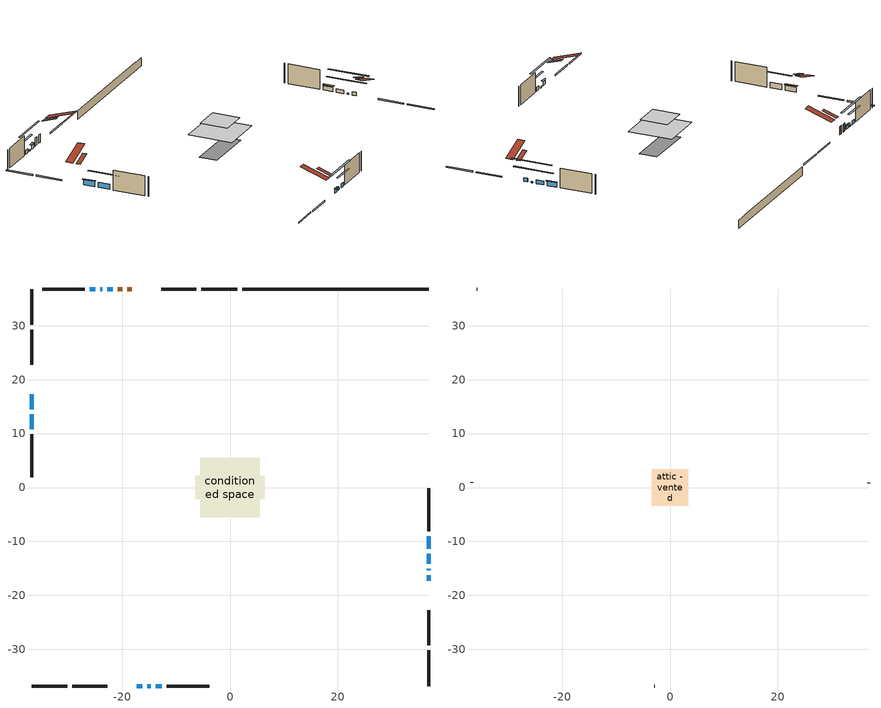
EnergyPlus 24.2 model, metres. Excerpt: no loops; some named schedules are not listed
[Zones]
conditioned space
 floor adiabatic (AdiabaticFloorConstruction): -5.48,-5.48 -5.48,5.48 5.48,5.48 5.48,-5.48 z3.35
 floor foundation (Slab1 construction): -6.45,-2.18 -6.45,2.18 6.45,2.18 6.45,-2.18 z-1.22
 wall outside (RimJoist1 construction): 1.33,36.81 -5.34,36.81 / -36.81,-36.81 -30.14,-36.81 / -36.81,36.81 -36.81,30.14 / 36.81,-36.81 36.81,-30.14 z0.91:1.21
 wall outside (RimJoist2 construction): -6.26,36.81 -12.74,36.81 / -29.21,-36.81 -22.73,-36.81 / -36.81,29.21 -36.81,22.73 / 36.81,-29.21 36.81,-22.73 z0.91:1.21
 wall outside (AdiabaticWallConstruction 1): -18.22,36.81 -19.06,36.81 / -19.99,36.81 -20.83,36.81 z0.91:2.94
 wall outside (AdiabaticWallConstruction): 36.81,-17.26 36.81,-16.31 / 36.81,-14.13 36.81,-12.24 z0.91:1.79; -21.76,36.81 -22.78,36.81 / -17.26,-36.81 -16.23,-36.81 / -24.96,36.81 -25.99,36.81 / -13.72,-36.81 -12.7,-36.81 z0.91:1.87; -36.81,17.25 -36.81,14.48 / -36.81,13.55 -36.81,10.78 z0.91:2.21; 36.81,-15.39 36.81,-15.05 / -23.7,36.81 -24.04,36.81 / -15.31,-36.81 -14.65,-36.81 z0.91:1.22; 36.81,-11.32 36.81,-9 z0.91:1.99
 wall outside (Wall1 construction): -26.91,36.81 -34.84,36.81 / -11.77,-36.81 -3.84,-36.81 / -36.81,9.85 -36.81,1.92 / 36.81,-8.08 36.81,-0.15 z0.91:5.79
 wall foundation (FoundationWall1 construction): 2.26,36.81,-1.22 2.26,36.81,0.91 33.35,36.81,0.91 33.35,36.81,0.79 36.81,36.81,0.79 36.81,36.81,-1.22
 window (WindowConstruction): 36.81,-17.25 36.81,-16.31 z0.91:1.79
 window (WindowConstruction 6): -21.76,36.81 -22.78,36.81 z0.91:1.86
 window (WindowConstruction 7): -17.25,-36.81 -16.23,-36.81 z0.91:1.86
 window (WindowConstruction 8): -36.81,17.25 -36.81,14.48 z0.91:2.21
 window (WindowConstruction 9): 36.81,-15.38 36.81,-15.06 z0.91:1.21
 window (WindowConstruction 10): -23.71,36.81 -24.03,36.81 z0.91:1.21
 window (WindowConstruction 11): -15.3,-36.81 -14.65,-36.81 z0.91:1.21
 window (WindowConstruction 1): 36.81,-14.13 36.81,-12.24 z0.91:1.79
 window (WindowConstruction 2): -24.96,36.81 -25.99,36.81 z0.91:1.86
 window (WindowConstruction 3): -13.72,-36.81 -12.7,-36.81 z0.91:1.86
 window (WindowConstruction 4): -36.81,13.55 -36.81,10.78 z0.91:2.21
 window (WindowConstruction 5): 36.81,-11.32 36.81,-9 z0.91:1.99
 door (Door): -18.22,36.81 -19.06,36.81 z0.91:2.94
 door (Door 1): -19.99,36.81 -20.83,36.81 z0.91:2.94
 ceiling adiabatic (AdiabaticFloorConstruction): 5.48,-5.48 5.48,5.48 -5.48,5.48 -5.48,-5.48 z3.35
 roof outside (Roof2 construction): -17.29,36.81,5.79 -17.29,33.2,6.99 -16.34,33.2,6.99 -16.34,36.81,5.79; -18.18,-36.81,5.79 -18.18,-33.2,6.99 -19.13,-33.2,6.99 -19.13,-36.81,5.79; -36.81,18.18,5.79 -33.2,18.18,6.99 -33.2,19.13,6.99 -36.81,19.13,5.79; 36.81,-18.18,5.79 33.2,-18.18,6.99 33.2,-19.13,6.99 36.81,-19.13,5.79
attic - vented
 floor to conditioned space (Floor1 construction Reversed): -3.39,-3.39 -3.39,3.39 3.39,3.39 3.39,-3.39 z5.79
 wall outside (Wall4 construction): -35.77,36.81 -35.88,36.81 / -2.91,-36.81 -2.81,-36.81 / -36.81,0.99 -36.81,0.88 / 36.81,0.78 36.81,0.89 z0.91:5.79
 roof outside (Roof1 construction): -15.41,36.81,5.79 -15.41,30.2,7.99 -13.67,30.2,7.99 -13.67,36.81,5.79; -20.06,-36.81,5.79 -20.06,-30.2,7.99 -21.8,-30.2,7.99 -21.8,-36.81,5.79; -36.81,20.06,5.79 -30.2,20.06,7.99 -30.2,21.8,7.99 -36.81,21.8,5.79; 36.81,-20.06,5.79 30.2,-20.06,7.99 30.2,-21.8,7.99 36.81,-21.8,5.79
shading: 36.81,-13.82 36.81,-19.74 37.22,-19.74 37.22,-13.82 z4.28; -22.98,36.81 -21.56,36.81 -21.56,37.22 -22.98,37.22 z2.07; -16.03,-36.81 -17.46,-36.81 -17.46,-37.22 -16.03,-37.22 z2.07; -36.81,14.28 -36.81,17.46 -37.22,17.46 -37.22,14.28 z2.41; 36.81,-10.06 36.81,-20.38 37.22,-20.38 37.22,-10.06 z6.21; -29.03,36.81 -18.71,36.81 -18.71,37.22 -29.03,37.22 z6.21; -9.65,-36.81 -20.3,-36.81 -20.3,-37.22 -9.65,-37.22 z6.21; 36.81,-9.75 36.81,-16.62 37.22,-16.62 37.22,-9.75 z4.28; -28.48,36.81 -22.47,36.81 -22.47,37.22 -28.48,37.22 z4.35; -10.21,-36.81 -16.21,-36.81 -16.21,-37.22 -10.21,-37.22 z4.35; -36.81,8.29 -36.81,16.04 -37.22,16.04 -37.22,8.29 z4.7; 36.81,-8.8 36.81,-11.52 37.22,-11.52 37.22,-8.8 z2.19
[Building]
Building 1: Terrain=Suburbs
[Site:Location]
Winnipeg Intl AP_MB: Latitude {deg}=49.91; Longitude {deg}=-97.24; Time Zone {hr}=-6; Elevation {m}=239; Keep Site Location Information=Yes
[Site:GroundTemperature:Shallow]
-2.46526, -5.11642, -5.32873, -4.07063, 0.979979, 6.00706, 10.3653, 13.1261, 13.3606, 11.1152, 6.8681, 1.99523
[Site:WaterMainsTemperature]
Calculation Method=Schedule; Temperature Schedule=mains temperature schedule
[Material] Roughness=Rough; Thermal Absorptance=0.9
Name | Thickness {m} | Conductivity {W/m-K} | Density {kg/m3} | Specific Heat {J/kg-K} | Solar Absorptance | Visible Absorptance
asphalt or fiberglass shingles | 0.00635 | 0.162714 | 1121.4 | 1465.45 | 0.84 | 0.84
ceiling stud and cavity | 0.1397 | 0.115652 | 65.682 | 1177.47 | 0.7 | 0.7
concrete 4.0 in. | 0.1016 | 1.803125 | 2242.8 | 837.4 | 0.7 | 0.7
concrete 8.0 in. | 0.2032 | 1.803125 | 2242.8 | 837.4 | 0.7 | 0.7
door material | 0.04445 | 0.188738 | 512.64 | 1214.23 | 0.7 | 0.7
door material 1 | 0.04445 | 0.053851 | 512.64 | 1214.23 | 0.7 | 0.7
exterior vertical ins | 0.0454343 | 0.029427 | 32.04 | 1214.23 | 0.7 | 0.7
floor covering | 0.0127 | 0.0433444 | 54.468 | 1339.84 | 0.6 | 0.6
floor rigid ins; wall rigid ins | 0.512978 | 0.029427 | 32.04 | 1214.23 | 0.7 | 0.7
floor stud and cavity | 0.1397 | 1.75129 | 37.0049 | 1207.88 | 0.7 | 0.7
furniture material conditioned space 1 | 0.1524 | 0.115458 | 640.8 | 1214.23 | 0.6 | 0.6
gypsum board | 0.0127 | 0.160291 | 801 | 837.4 | 0.6 | 0.6
gypsum board 1 | 0.0127 | 0.160291 | 801 | 837.4 | 0.7 | 0.7
osb sheathing 0.5 in. | 0.0127 | 0.115458 | 512.64 | 1214.23 | 0.7 | 0.7
osb sheathing 0.75 in. | 0.01905 | 0.115458 | 512.64 | 1214.23 | 0.7 | 0.7
osb sheathing 2.0 in. | 0.0508 | 0.115458 | 512.64 | 1214.23 | 0.7 | 0.7
rim joist stud and cavity | 0.0508 | 0.0451784 | 125.044 | 1163.47 | 0.6 | 0.6
rim joist stud and cavity 1 | 0.0508 | 0.029095 | 125.044 | 1163.47 | 0.6 | 0.6
roof stud and cavity | 0.2032 | 0.285797 | 78.34581 | 1123.46 | 0.7 | 0.7
wall stud and cavity | 0.1397 | 0.370754 | 139.0536 | 1170.24 | 0.7 | 0.7
wall stud and cavity 1 | 0.0889 | 6.1454 | 50.32683 | 1063.81 | 0.6 | 0.6
wall stud and cavity 2 | 0.0889 | 0.380278 | 52.3479 | 1209.89 | 0.7 | 0.7
wall stud and cavity 3 | 0.0889 | 0.391764 | 83.0341 | 1211.67 | 0.7 | 0.7
wood siding | 0.0254 | 0.102417 | 544.68 | 1172.36 | 0.4 | 0.4
wood siding 1 | 0.00254 | 0.102417 | 544.68 | 1172.36 | 0.4 | 0.4
wood siding 2; wood siding 3; wood siding 4 | 0.0254 | 0.102417 | 544.68 | 1172.36 | 0.7 | 0.7
[WindowMaterial:SimpleGlazingSystem]
Name | U-Factor {W/m2-K} | Solar Heat Gain Coefficient
WindowMaterial | 3.94451 | 0.68
WindowMaterial 1 | 4.289729 | 0.68
WindowMaterial 2 | 4.21535 | 0.68
WindowMaterial 3 | 3.96949 | 0.7
WindowMaterial 4 | 4.10633 | 0.69
WindowMaterial 5 | 5.96644 | 0.53
[Construction]
AdiabaticFloorConstruction: floor stud and cavity, floor rigid ins, osb sheathing 0.75 in., floor covering
AdiabaticWallConstruction: wood siding 3, wall rigid ins, wall stud and cavity 2, gypsum board
AdiabaticWallConstruction 1: wood siding 4, wall rigid ins, wall stud and cavity 2, gypsum board
Door: door material
Door 1: door material 1
Floor1 construction Reversed: gypsum board, ceiling stud and cavity
FoundationWall1 construction: concrete 8.0 in., gypsum board 1
furniture construction conditioned space 1: furniture material conditioned space 1
PartitionWallConstruction: gypsum board, wall stud and cavity 3, gypsum board
RimJoist1 construction: wood siding 2, osb sheathing 2.0 in., rim joist stud and cavity
RimJoist2 construction: wood siding 2, osb sheathing 2.0 in., rim joist stud and cavity 1
Roof1 construction: asphalt or fiberglass shingles
Roof2 construction: asphalt or fiberglass shingles, osb sheathing 0.75 in., roof stud and cavity, gypsum board
Slab1 construction: concrete 4.0 in.
Wall1 construction: wood siding, osb sheathing 0.5 in., wall stud and cavity, gypsum board
Wall4 construction: wood siding 1, wall stud and cavity 1
WindowConstruction: WindowMaterial
WindowConstruction 1: WindowMaterial 1
WindowConstruction 10; WindowConstruction 11; WindowConstruction 9: WindowMaterial 5
WindowConstruction 2; WindowConstruction 3; WindowConstruction 6; WindowConstruction 7: WindowMaterial 2
WindowConstruction 4; WindowConstruction 8: WindowMaterial 3
WindowConstruction 5: WindowMaterial 4
[Zone] Multiplier=1; Part of Total Floor Area=Yes
Name | Volume {m3}
attic - vented | 16.4378
conditioned space | 441.7
[Space]
Name | Zone | Volume {m3}
attic - vented 1 | attic - vented | 16.4378
conditioned space 1 | conditioned space | 441.7
[ZoneInfiltration:EffectiveLeakageArea]
infil attic - vented 1: Zone or Space=attic - vented 1; Schedule=Always On Discrete; Effective Air Leakage Area {cm2}=1533; Stack Coefficient=0.000492231; Wind Coefficient=1.49901e-05
[ZoneMixing]
whole house fan mix: Zone or Space=attic - vented; Schedule=Always On Continuous; Design Flow Rate Calculation Method=Flow/Zone; Design Flow Rate {m3/s}=0; Source Zone or Space=conditioned space
[SurfaceProperty:ExposedFoundationPerimeter]
Slab1: Exposed Perimeter Calculation Method=TotalExposedPerimeter; Total Exposed Perimeter {m}=34.545
[InternalMass] Zone or ZoneList=conditioned space; Space or SpaceList=conditioned space 1
Name | Construction | Surface Area {m2}
furniture mass conditioned space 1 | furniture construction conditioned space 1 | 70.6799
partition wall mass | PartitionWallConstruction | 176.7
[Lights]
interior lighting: Zone or ZoneList or Space or SpaceList=conditioned space 1; Schedule=interior lighting schedule; Design Level Calculation Method=LightingLevel; Lighting Level {W}=343.2; Return Air Fraction=0; Fraction Radiant=0.6; Fraction Visible=0.2; Fraction Replaceable=1
[People]
occupants: Zone or ZoneList or Space or SpaceList=conditioned space 1; Number of People Schedule=occupants schedule; Number of People Calculation Method=People; Number of People=3; Fraction Radiant=0.314171; Sensible Heat Fraction=0.56303; Activity Level Schedule=occupants activity schedule; Carbon Dioxide Generation Rate {m3/s-W}=0; Enable ASHRAE 55 Comfort Warnings=No; Mean Radiant Temperature Calculation Type=EnclosureAveraged
[ElectricEquipment] Zone or ZoneList or Space or SpaceList=conditioned space 1; Design Level Calculation Method=EquipmentLevel
Name | Schedule | Design Level {W} | Fraction Latent | Fraction Radiant | Fraction Lost
clothes dryer | clothes dryer schedule | 140.772 | 0.015 | 0.081 | 0.85
clothes washer | clothes washer schedule | 32.1985 | 0.03 | 0.162 | 0.7
cooking range | cooking range schedule | 215.147 | 0.08 | 0.432 | 0.2
dishwasher | dishwasher schedule | 66.8632 | 0.3 | 0.18 | 0.4
fridge | fridge schedule | 72.9452 | 0 | 0.6 | 0
mech vent house fan | mech vent house fan schedule | 0 | 0 | 0 | 1
mech vent house fan cfis | mech vent house fan cfis schedule | 0 | 0 | 0 | 0
misc plug loads | misc plug loads schedule | 494.7 | 0.045 | 0.513 | 0.1
whole house fan | Always On Discrete | 0 | 0 | 0 | 1
[OtherEquipment] Zone or ZoneList or Space or SpaceList=conditioned space 1; Design Level Calculation Method=EquipmentLevel
Name | Fuel Type | Schedule | Design Level {W} | Fraction Latent | Fraction Radiant | Fraction Lost
clothes dryer 1 | Electricity | clothes dryer schedule | 0 | 0.015 | 0.081 | 0.85
cooking range 1 | Electricity | cooking range schedule | 0 | 0.08 | 0.432 | 0.2
general water use latent | None | general water use schedule | 62.594 | 1 | 0 | 0
general water use sensible | None | general water use schedule | -61.6891 | 0 | 0.6 | 0
mech vent house fan latent load | None | Always On Discrete | 0 | 1 | 0 | 0
mech vent house fan sensible load | None | Always On Discrete | 0 | 0 | 0 | 0
water heater energy adjustment1 | NaturalGas | Always On Discrete | 0.01 | 0 | 0 | 1
[ZoneInfiltration:DesignFlowRate] Zone or ZoneList or Space or SpaceList=conditioned space 1; Schedule=Always On Discrete; Design Flow Rate Calculation Method=Flow/Zone; Design Flow Rate {m3/s}=0
infil flow; natural vent flow; whole house fan flow
[AvailabilityManager:Scheduled]
furnace airloop Availability Manager: Schedule=Always On Discrete
[Foundation:Kiva]
Foundation Kiva 1: Initial Indoor Air Temperature {C}=21; Wall Height Above Grade {m}=0.910011; Wall Depth Below Slab {m}=0.2032; Custom Block Material Name 1=exterior vertical ins; Custom Block Depth 1 {m}=2.13; Custom Block X Position 1 {m}=0.2159; Custom Block Z Position 1 {m}=0
[Foundation:Kiva:Settings]
Soil Conductivity {W/m-K}=0.849921; Soil Density {kg/m3}=1842.3; Soil Specific Heat {J/kg-K}=418.7; Ground Solar Absorptivity=0.9; Ground Thermal Absorptivity=0.9; Ground Surface Roughness {m}=0.03; Far-Field Width {m}=40; Deep-Ground Boundary Condition=ZeroFlux; Deep-Ground Depth {m}=40; Minimum Cell Dimension {m}=0.2; Maximum Cell Growth Coefficient=3; Simulation Timestep=Timestep
[Exterior:Lights]
exterior lighting: Schedule=exterior lighting schedule; Design Level {W}=75.6
[EnergyManagementSystem:GlobalVariable]
furnace_airloop_Fan_RTF
infil_program_Qfan
infil_program_Qinf
natural_vent_program_Qnv
natural_vent_program_Qwhf
[EnergyManagementSystem:Sensor]
Name | Output:Variable or Output:Meter Index Key | Output:Variable or Output:Meter
airflow_gain | infil flow | Infiltration Sensible Heat Gain Energy
airflow_gain_1 | natural vent flow | Infiltration Sensible Heat Gain Energy
airflow_gain_2 | whole house fan flow | Infiltration Sensible Heat Gain Energy
airflow_loss | infil flow | Infiltration Sensible Heat Loss Energy
airflow_loss_1 | natural vent flow | Infiltration Sensible Heat Loss Energy
airflow_loss_2 | whole house fan flow | Infiltration Sensible Heat Loss Energy
clg_load_cond |  | Cooling:EnergyTransfer:Zone:CONDITIONED SPACE
clg_sp_s; clg_sp_s_1 | cooling setpoint | Schedule Value
clothes_dryer_exhaust_0_sch_s | clothes dryer exhaust 0 schedule | Schedule Value
cool_season | cooling season schedule | Schedule Value
htg_load_cond |  | Heating:EnergyTransfer:Zone:CONDITIONED SPACE
htg_sp_s; htg_sp_s_1 | heating setpoint | Schedule Value
ig_ee_conv | clothes dryer | Electric Equipment Convective Heating Energy
ig_ee_conv_2 | cooking range | Electric Equipment Convective Heating Energy
ig_ee_conv_4 | fridge | Electric Equipment Convective Heating Energy
ig_ee_conv_5 | misc plug loads | Electric Equipment Convective Heating Energy
ig_ee_conv_6 | whole house fan | Electric Equipment Convective Heating Energy
ig_ee_rad | clothes dryer | Electric Equipment Radiant Heating Energy
ig_ee_rad_2 | cooking range | Electric Equipment Radiant Heating Energy
ig_ee_rad_4 | fridge | Electric Equipment Radiant Heating Energy
ig_ee_rad_5 | misc plug loads | Electric Equipment Radiant Heating Energy
ig_ee_rad_6 | whole house fan | Electric Equipment Radiant Heating Energy
ig_lgt_conv | interior lighting | Lights Convective Heating Energy
ig_lgt_rad | interior lighting | Lights Radiant Heating Energy
ig_lgt_vis | interior lighting | Lights Visible Radiation Heating Energy
ig_oe_conv | clothes dryer 1 | Other Equipment Convective Heating Energy
ig_oe_conv_1 | cooking range 1 | Other Equipment Convective Heating Energy
ig_oe_conv_2 | general water use latent | Other Equipment Convective Heating Energy
ig_oe_conv_3 | general water use sensible | Other Equipment Convective Heating Energy
ig_oe_conv_4 | water heater energy adjustment1 | Other Equipment Convective Heating Energy
ig_oe_rad | clothes dryer 1 | Other Equipment Radiant Heating Energy
ig_oe_rad_1 | cooking range 1 | Other Equipment Radiant Heating Energy
ig_oe_rad_2 | general water use latent | Other Equipment Radiant Heating Energy
ig_oe_rad_3 | general water use sensible | Other Equipment Radiant Heating Energy
ig_oe_rad_4 | water heater energy adjustment1 | Other Equipment Radiant Heating Energy
ig_ppl_conv | occupants | People Convective Heating Energy
ig_ppl_rad | occupants | People Radiant Heating Energy
im_conv | furniture mass conditioned space 1 | Surface Inside Face Convection Heat Gain Energy
im_conv_1 | partition wall mass | Surface Inside Face Convection Heat Gain Energy
im_ig | furniture mass conditioned space 1 | Surface Inside Face Internal Gains Radiation Heat Gain Energy
im_ig_1 | partition wall mass | Surface Inside Face Internal Gains Radiation Heat Gain Energy
im_lgt | furniture mass conditioned space 1 | Surface Inside Face Lights Radiation Heat Gain Energy
im_lgt_1 | partition wall mass | Surface Inside Face Lights Radiation Heat Gain Energy
im_sol | furniture mass conditioned space 1 | Surface Inside Face Solar Radiation Heat Gain Energy
im_sol_1 | partition wall mass | Surface Inside Face Solar Radiation Heat Gain Energy
im_surf | furniture mass conditioned space 1 | Surface Inside Face Net Surface Thermal Radiation Heat Gain Energy
im_surf_1 | partition wall mass | Surface Inside Face Net Surface Thermal Radiation Heat Gain Energy
mv_conv | mech vent house fan | Electric Equipment Convective Heating Energy
mv_conv_1 | mech vent house fan cfis | Electric Equipment Convective Heating Energy
mv_conv_2 | mech vent house fan latent load | Other Equipment Convective Heating Energy
mv_conv_3 | mech vent house fan sensible load | Other Equipment Convective Heating Energy
mv_rad | mech vent house fan | Electric Equipment Radiant Heating Energy
mv_rad_1 | mech vent house fan cfis | Electric Equipment Radiant Heating Energy
mv_rad_2 | mech vent house fan latent load | Other Equipment Radiant Heating Energy
mv_rad_3 | mech vent house fan sensible load | Other Equipment Radiant Heating Energy
natural_vent_s | natural vent schedule | Schedule Value
out_pb_s |  | Site Outdoor Air Barometric Pressure
out_wt_s |  | Site Outdoor Air Humidity Ratio
site_vw_s |  | Site Wind Speed
ss_back_out | Window1 | Surface Window Shortwave from Zone Back Out Window Heat Transfer Rate
ss_back_out_1 | Window10 | Surface Window Shortwave from Zone Back Out Window Heat Transfer Rate
ss_back_out_10 | Window6 | Surface Window Shortwave from Zone Back Out Window Heat Transfer Rate
ss_back_out_11 | Window8 | Surface Window Shortwave from Zone Back Out Window Heat Transfer Rate
ss_back_out_2 | Window11 | Surface Window Shortwave from Zone Back Out Window Heat Transfer Rate
ss_back_out_3 | Window12 | Surface Window Shortwave from Zone Back Out Window Heat Transfer Rate
ss_back_out_4 | Window14 | Surface Window Shortwave from Zone Back Out Window Heat Transfer Rate
ss_back_out_5 | Window15 | Surface Window Shortwave from Zone Back Out Window Heat Transfer Rate
ss_back_out_6 | Window16 | Surface Window Shortwave from Zone Back Out Window Heat Transfer Rate
ss_back_out_7 | Window2 | Surface Window Shortwave from Zone Back Out Window Heat Transfer Rate
ss_back_out_8 | Window4 | Surface Window Shortwave from Zone Back Out Window Heat Transfer Rate
ss_back_out_9 | Window5 | Surface Window Shortwave from Zone Back Out Window Heat Transfer Rate
ss_conv | Door1 | Surface Inside Face Convection Heat Gain Energy
ss_conv_1 | Door2 | Surface Inside Face Convection Heat Gain Energy
ss_conv_10 | Window4 | Surface Inside Face Convection Heat Gain Energy
ss_conv_11 | Window5 | Surface Inside Face Convection Heat Gain Energy
ss_conv_12 | Window6 | Surface Inside Face Convection Heat Gain Energy
ss_conv_13 | Window8 | Surface Inside Face Convection Heat Gain Energy
ss_conv_2 | Window1 | Surface Inside Face Convection Heat Gain Energy
ss_conv_3 | Window10 | Surface Inside Face Convection Heat Gain Energy
ss_conv_4 | Window11 | Surface Inside Face Convection Heat Gain Energy
ss_conv_5 | Window12 | Surface Inside Face Convection Heat Gain Energy
ss_conv_6 | Window14 | Surface Inside Face Convection Heat Gain Energy
ss_conv_7 | Window15 | Surface Inside Face Convection Heat Gain Energy
ss_conv_8 | Window16 | Surface Inside Face Convection Heat Gain Energy
ss_conv_9 | Window2 | Surface Inside Face Convection Heat Gain Energy
ss_ig | Door1 | Surface Inside Face Internal Gains Radiation Heat Gain Energy
ss_ig_1 | Door2 | Surface Inside Face Internal Gains Radiation Heat Gain Energy
ss_ig_10 | Window4 | Surface Inside Face Internal Gains Radiation Heat Gain Energy
ss_ig_11 | Window5 | Surface Inside Face Internal Gains Radiation Heat Gain Energy
ss_ig_12 | Window6 | Surface Inside Face Internal Gains Radiation Heat Gain Energy
ss_ig_13 | Window8 | Surface Inside Face Internal Gains Radiation Heat Gain Energy
ss_ig_2 | Window1 | Surface Inside Face Internal Gains Radiation Heat Gain Energy
ss_ig_3 | Window10 | Surface Inside Face Internal Gains Radiation Heat Gain Energy
ss_ig_4 | Window11 | Surface Inside Face Internal Gains Radiation Heat Gain Energy
ss_ig_5 | Window12 | Surface Inside Face Internal Gains Radiation Heat Gain Energy
ss_ig_6 | Window14 | Surface Inside Face Internal Gains Radiation Heat Gain Energy
ss_ig_7 | Window15 | Surface Inside Face Internal Gains Radiation Heat Gain Energy
ss_ig_8 | Window16 | Surface Inside Face Internal Gains Radiation Heat Gain Energy
ss_ig_9 | Window2 | Surface Inside Face Internal Gains Radiation Heat Gain Energy
ss_lgt | Door1 | Surface Inside Face Lights Radiation Heat Gain Energy
ss_lgt_1 | Door2 | Surface Inside Face Lights Radiation Heat Gain Energy
ss_sol | Door1 | Surface Inside Face Solar Radiation Heat Gain Energy
ss_sol_1 | Door2 | Surface Inside Face Solar Radiation Heat Gain Energy
ss_surf | Door1 | Surface Inside Face Net Surface Thermal Radiation Heat Gain Energy
ss_surf_1 | Door2 | Surface Inside Face Net Surface Thermal Radiation Heat Gain Energy
ss_surf_10 | Window4 | Surface Inside Face Net Surface Thermal Radiation Heat Gain Energy
ss_surf_11 | Window5 | Surface Inside Face Net Surface Thermal Radiation Heat Gain Energy
ss_surf_12 | Window6 | Surface Inside Face Net Surface Thermal Radiation Heat Gain Energy
ss_surf_13 | Window8 | Surface Inside Face Net Surface Thermal Radiation Heat Gain Energy
ss_surf_2 | Window1 | Surface Inside Face Net Surface Thermal Radiation Heat Gain Energy
ss_surf_3 | Window10 | Surface Inside Face Net Surface Thermal Radiation Heat Gain Energy
ss_surf_4 | Window11 | Surface Inside Face Net Surface Thermal Radiation Heat Gain Energy
ss_surf_5 | Window12 | Surface Inside Face Net Surface Thermal Radiation Heat Gain Energy
ss_surf_6 | Window14 | Surface Inside Face Net Surface Thermal Radiation Heat Gain Energy
ss_surf_7 | Window15 | Surface Inside Face Net Surface Thermal Radiation Heat Gain Energy
ss_surf_8 | Window16 | Surface Inside Face Net Surface Thermal Radiation Heat Gain Energy
ss_surf_9 | Window2 | Surface Inside Face Net Surface Thermal Radiation Heat Gain Energy
ss_trans_in | Window1 | Surface Window Transmitted Solar Radiation Rate
ss_trans_in_1 | Window10 | Surface Window Transmitted Solar Radiation Rate
ss_trans_in_10 | Window6 | Surface Window Transmitted Solar Radiation Rate
ss_trans_in_11 | Window8 | Surface Window Transmitted Solar Radiation Rate
ss_trans_in_2 | Window11 | Surface Window Transmitted Solar Radiation Rate
ss_trans_in_3 | Window12 | Surface Window Transmitted Solar Radiation Rate
ss_trans_in_4 | Window14 | Surface Window Transmitted Solar Radiation Rate
ss_trans_in_5 | Window15 | Surface Window Transmitted Solar Radiation Rate
ss_trans_in_6 | Window16 | Surface Window Transmitted Solar Radiation Rate
ss_trans_in_7 | Window2 | Surface Window Transmitted Solar Radiation Rate
ss_trans_in_8 | Window4 | Surface Window Transmitted Solar Radiation Rate
ss_trans_in_9 | Window5 | Surface Window Transmitted Solar Radiation Rate
ss_trans_out | Window1 | Surface Inside Face Initial Transmitted Diffuse Transmitted Out Window Solar Radiation Rate
ss_trans_out_1 | Window10 | Surface Inside Face Initial Transmitted Diffuse Transmitted Out Window Solar Radiation Rate
ss_trans_out_10 | Window6 | Surface Inside Face Initial Transmitted Diffuse Transmitted Out Window Solar Radiation Rate
ss_trans_out_11 | Window8 | Surface Inside Face Initial Transmitted Diffuse Transmitted Out Window Solar Radiation Rate
ss_trans_out_2 | Window11 | Surface Inside Face Initial Transmitted Diffuse Transmitted Out Window Solar Radiation Rate
ss_trans_out_3 | Window12 | Surface Inside Face Initial Transmitted Diffuse Transmitted Out Window Solar Radiation Rate
ss_trans_out_4 | Window14 | Surface Inside Face Initial Transmitted Diffuse Transmitted Out Window Solar Radiation Rate
ss_trans_out_5 | Window15 | Surface Inside Face Initial Transmitted Diffuse Transmitted Out Window Solar Radiation Rate
ss_trans_out_6 | Window16 | Surface Inside Face Initial Transmitted Diffuse Transmitted Out Window Solar Radiation Rate
ss_trans_out_7 | Window2 | Surface Inside Face Initial Transmitted Diffuse Transmitted Out Window Solar Radiation Rate
ss_trans_out_8 | Window4 | Surface Inside Face Initial Transmitted Diffuse Transmitted Out Window Solar Radiation Rate
